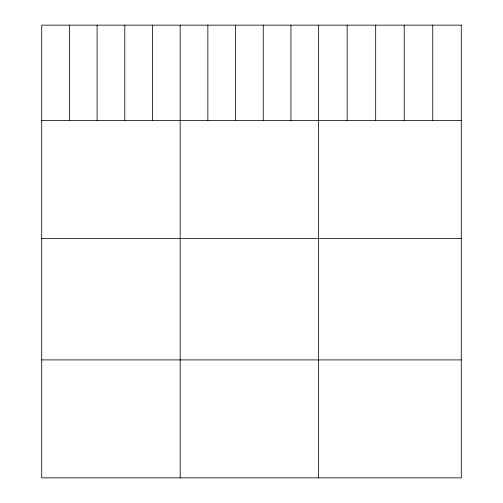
<?xml version="1.0" encoding="UTF-8"?>
<svg xmlns="http://www.w3.org/2000/svg" width="503" height="503" viewBox="0 0 503 503"><rect width="100%" height="100%" fill="white"/><g stroke="black" fill="none" stroke-linecap="round" stroke-linejoin="round"><path stroke-width="0.75" d="M41.718 120.456L461.282 120.456M41.718 238.397L461.282 238.397M41.718 359.909L461.282 359.909M432.75 25.15L432.75 120.456M404.223 25.15L404.223 120.456M375.691 25.15L375.691 120.456M347.158 25.15L347.158 120.456M318.632 25.15L318.632 477.85M290.941 25.15L290.941 120.456M263.245 25.15L263.245 120.456M235.555 25.15L235.555 120.456M207.865 25.15L207.865 120.456M180.175 25.15L180.175 477.85M152.484 25.15L152.484 120.456M124.794 25.15L124.794 120.456M97.098 25.15L97.098 120.456M69.408 25.15L69.408 120.456M461.282 25.15L41.718 25.15L41.718 477.85L461.282 477.85L461.282 25.15"/></g></svg>
